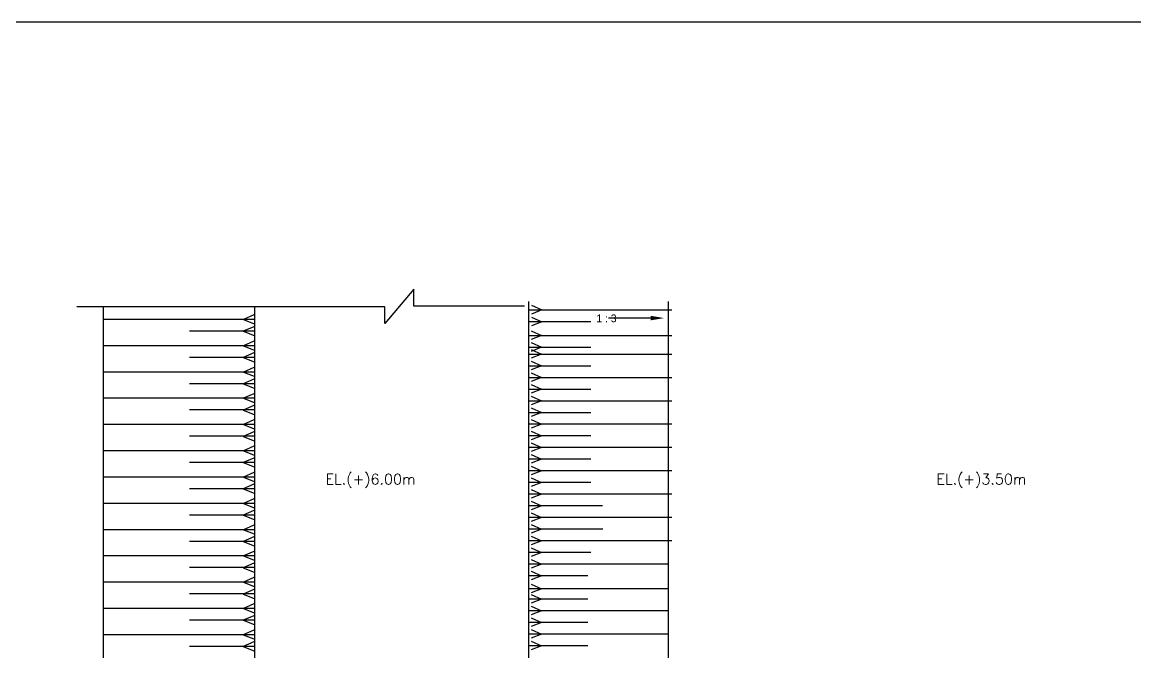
# Model space of a CAD drawing. Extents: x -426260 to 2055400, y -4304674 to -305611.
# Drawn here: x 21569 to 45911, y -1898800 to -1885034 of the extents above; entities that cross this region are included whole.
import ezdxf

# ---------------------------------------------------------------- set-up
doc = ezdxf.new("R2010")
doc.units = 0
doc.header["$LTSCALE"] = 300
doc.header["$MEASUREMENT"] = 0
for name, color, linetype in [('LINE', 7, 'CONTINUOUS'), ('SLOPEEARTH', 3, 'CONTINUOUS'), ('TEXT', 10, 'CONTINUOUS')]:
    doc.layers.add(name, color=color, linetype=linetype)
doc.styles.add('BIG', font='ROMANT.SHX')

msp = doc.modelspace()

# ---------------------------------------------------------------- linework, layer by layer
at = {"layer": 'LINE'}
for p, q in [((32648.4, -1891140.1), (32648.4, -1903870.4)), ((35711.9, -1902052.6), (35711.9, -1891140.1)), ((23338.4, -1891255.1), (23338.4, -1902108.4)), ((26654.4, -1891255.1), (26654.4, -1909566.5))]:
    msp.add_line(p, q, dxfattribs=at)
at = {"layer": 'LINE', "color": 3}
for p, q in [((32648.4, -1891323.9), (35781.9, -1891323.9)), ((26643.7, -1891534), (23338.4, -1891534)), ((32648.4, -1891578.9), (34012.5, -1891578.9)), ((26643.7, -1891789), (25226.2, -1891789)), ((32648.4, -1891883.2), (35781.9, -1891883.2)), ((26643.7, -1892108.6), (23338.4, -1892108.6)), ((26643.7, -1892363.6), (25226.2, -1892363.6)), ((32648.4, -1892138.2), (34012.5, -1892138.2)), ((32648.4, -1892289.2), (35781.9, -1892289.2)), ((32648.4, -1892544.2), (34012.5, -1892544.2)), ((26643.7, -1892683.2), (23338.4, -1892683.2)), ((32648.4, -1892799.2), (35781.9, -1892799.2)), ((26643.7, -1892938.2), (25226.2, -1892938.2)), ((32648.4, -1893054.2), (34012.5, -1893054.2)), ((26643.7, -1893257.8), (23338.4, -1893257.8)), ((32648.4, -1893309.2), (35781.9, -1893309.2)), ((26643.7, -1893512.8), (25226.2, -1893512.8)), ((32648.4, -1893564.2), (34012.5, -1893564.2)), ((26643.7, -1893832.4), (23338.4, -1893832.4)), ((32648.4, -1893819.2), (35781.9, -1893819.2)), ((32648.4, -1894074.2), (34012.5, -1894074.2)), ((26643.7, -1894087.4), (25226.2, -1894087.4)), ((26643.7, -1894407), (23338.4, -1894407)), ((32648.4, -1894329.2), (35781.9, -1894329.2)), ((26643.7, -1894662), (25226.2, -1894662)), ((32648.4, -1894584.2), (34012.5, -1894584.2)), ((26643.7, -1894981.6), (23338.4, -1894981.6)), ((32648.4, -1894839.2), (35781.9, -1894839.2)), ((26643.7, -1895236.6), (25226.2, -1895236.6)), ((32648.4, -1895094.2), (34012.5, -1895094.2)), ((32648.4, -1895349.2), (35781.9, -1895349.2)), ((26643.7, -1895556.2), (23338.4, -1895556.2)), ((32648.4, -1895604.2), (34265.2, -1895604.2)), ((26643.7, -1895811.2), (25226.2, -1895811.2)), ((32648.4, -1895859.2), (35781.9, -1895859.2)), ((26643.7, -1896130.9), (23338.4, -1896130.9)), ((32648.4, -1896114.2), (34273.7, -1896114.2)), ((26643.7, -1896385.9), (25226.2, -1896385.9)), ((32648.4, -1896369.2), (35781.9, -1896369.2)), ((26643.7, -1896705.5), (23338.4, -1896705.5)), ((32648.4, -1896624.2), (34012.5, -1896624.2)), ((26643.7, -1896960.5), (25226.2, -1896960.5)), ((32648.4, -1896879.2), (35711.9, -1896879.2)), ((32648.4, -1897134.2), (33942.5, -1897134.2)), ((26643.7, -1897280.1), (23338.4, -1897280.1)), ((32648.4, -1897419), (35711.9, -1897419)), ((26643.7, -1897535.1), (25226.2, -1897535.1)), ((32648.4, -1897644.2), (33942.5, -1897644.2)), ((26643.7, -1897854.7), (23338.4, -1897854.7)), ((32648.4, -1897899.2), (35093.6, -1897899.2)), ((35093.6, -1897899.2), (35711.9, -1897899.2)), ((26643.7, -1898109.7), (25226.2, -1898109.7)), ((32648.4, -1898154.2), (33942.5, -1898154.2)), ((26643.7, -1898429.3), (23338.4, -1898429.3)), ((32648.4, -1898409.2), (35131.8, -1898409.2)), ((35131.8, -1898409.2), (35711.9, -1898409.2)), ((26643.7, -1898684.3), (25226.2, -1898684.3)), ((32648.4, -1898664.2), (33942.5, -1898664.2))]:
    msp.add_line(p, q, dxfattribs=at)
at = {"layer": 'LINE', "color": 5}
msp.add_line((35317, -1891503.2), (34396.7, -1891503.2), dxfattribs=at)
at = {"layer": 'LINE'}
msp.add_lwpolyline([(-8782.4, -1938579.3), (66938.8, -1938579.3), (66938.8, -1885033.6), (-8782.4, -1885033.6)], close=True, dxfattribs=at)
msp.add_lwpolyline([(32555.7, -1891240.1), (30134.3, -1891240.1), (30134.3, -1890873.1), (29501.3, -1891619.1), (29501.3, -1891255.1), (22760, -1891255.1)], dxfattribs=at)
at = {"layer": 'LINE', "color": 5}
msp.add_solid([(35317, -1891453.6), (35317, -1891552.8), (35614.5, -1891503.2)], dxfattribs=at)
at = {"layer": 'SLOPEEARTH'}
for p, q in [((32711, -1891222.9), (32939.5, -1891323.9)), ((32939.5, -1891323.9), (32711, -1891415.3)), ((26637.1, -1891432.9), (26408.6, -1891534)), ((26408.6, -1891534), (26642.9, -1891627.6)), ((32711, -1891480.7), (32939.5, -1891581.7)), ((32939.5, -1891581.7), (32711, -1891673.1)), ((26634.5, -1891690.7), (26406, -1891791.8)), ((26406, -1891791.8), (26642.9, -1891886.5)), ((32931.5, -1891883.2), (32702.3, -1891974.8)), ((32703.1, -1891782.1), (32931.5, -1891883.2)), ((26637.1, -1892007.5), (26408.6, -1892108.6)), ((26408.6, -1892108.6), (26642.9, -1892202.2)), ((32701, -1892039.9), (32929.4, -1892141)), ((26634.5, -1892265.3), (26406, -1892366.4)), ((26406, -1892366.4), (26642.9, -1892461.1)), ((32701, -1892190.9), (32929.4, -1892292)), ((32929.4, -1892141), (32702.3, -1892231.8)), ((32929.4, -1892292), (32702.3, -1892382.8)), ((26637.1, -1892582.1), (26408.6, -1892683.2)), ((32701, -1892445.9), (32929.4, -1892547)), ((32929.4, -1892547), (32702.3, -1892637.8)), ((26634.5, -1892839.9), (26406, -1892941)), ((26408.6, -1892683.2), (26642.9, -1892776.8)), ((32701, -1892700.9), (32929.4, -1892802)), ((32929.4, -1892802), (32702.3, -1892892.8)), ((26406, -1892941), (26642.9, -1893035.7)), ((32701, -1892955.9), (32929.4, -1893057)), ((32929.4, -1893057), (32702.3, -1893147.8)), ((26637.1, -1893156.7), (26408.6, -1893257.8)), ((26408.6, -1893257.8), (26642.9, -1893351.5)), ((32701, -1893210.9), (32929.4, -1893312)), ((32929.4, -1893312), (32702.3, -1893402.8)), ((26634.5, -1893414.5), (26406, -1893515.6)), ((26406, -1893515.6), (26642.9, -1893610.3)), ((32701, -1893465.9), (32929.4, -1893567)), ((32929.4, -1893567), (32702.3, -1893657.8)), ((26637.1, -1893731.3), (26408.6, -1893832.4)), ((26408.6, -1893832.4), (26642.9, -1893926.1)), ((32701, -1893720.9), (32929.4, -1893822)), ((32701, -1893720.9), (32929.4, -1893822)), ((32929.4, -1893822), (32702.3, -1893912.8)), ((26634.5, -1893989.2), (26406, -1894090.2)), ((32701, -1893975.9), (32929.4, -1894077)), ((32929.4, -1894077), (32702.3, -1894167.8)), ((26406, -1894090.2), (26642.9, -1894184.9)), ((26637.1, -1894306), (26408.6, -1894407)), ((32701, -1894230.9), (32929.4, -1894332)), ((26634.5, -1894563.8), (26406, -1894664.8)), ((26408.6, -1894407), (26642.9, -1894500.7)), ((32701, -1894485.9), (32929.4, -1894587)), ((32929.4, -1894332), (32702.3, -1894422.8)), ((26406, -1894664.8), (26642.9, -1894759.5)), ((32701, -1894740.9), (32929.4, -1894842)), ((32929.4, -1894587), (32702.3, -1894677.8)), ((26637.1, -1894880.6), (26408.6, -1894981.6)), ((26408.6, -1894981.6), (26642.9, -1895075.3)), ((32701, -1894995.9), (32929.4, -1895097)), ((32929.4, -1894842), (32702.3, -1894932.8)), ((26634.5, -1895138.4), (26406, -1895239.4)), ((26406, -1895239.4), (26642.9, -1895334.1)), ((32701, -1895250.9), (32929.4, -1895352)), ((32929.4, -1895097), (32702.3, -1895187.8)), ((26637.1, -1895455.2), (26408.6, -1895556.2)), ((32701, -1895505.9), (32929.4, -1895607)), ((32929.4, -1895352), (32702.3, -1895442.8)), ((26634.5, -1895713), (26406, -1895814)), ((26408.6, -1895556.2), (26642.9, -1895649.9)), ((32701, -1895760.9), (32929.4, -1895862)), ((32929.4, -1895607), (32702.3, -1895697.8)), ((26406, -1895814), (26642.9, -1895908.7)), ((32701, -1896015.9), (32929.4, -1896117)), ((32929.4, -1895862), (32702.3, -1895952.8)), ((26637.1, -1896029.8), (26408.6, -1896130.9)), ((26408.6, -1896130.9), (26642.9, -1896224.5)), ((32929.4, -1896117), (32702.3, -1896207.8)), ((26634.5, -1896287.6), (26406, -1896388.7)), ((26406, -1896388.7), (26642.9, -1896483.3)), ((32701, -1896270.9), (32929.4, -1896372)), ((32929.4, -1896372), (32702.3, -1896462.8)), ((26637.1, -1896604.4), (26408.6, -1896705.5)), ((26408.6, -1896705.5), (26642.9, -1896799.1)), ((32701, -1896525.9), (32929.4, -1896627)), ((32929.4, -1896627), (32702.3, -1896717.8)), ((26634.5, -1896862.2), (26406, -1896963.3)), ((26406, -1896963.3), (26642.9, -1897058)), ((32701, -1896780.9), (32929.4, -1896882)), ((32929.4, -1896882), (32702.3, -1896972.8)), ((26637.1, -1897179), (26408.6, -1897280.1)), ((32701, -1897035.9), (32929.4, -1897137)), ((32929.4, -1897137), (32702.3, -1897227.8)), ((26634.5, -1897436.8), (26406, -1897537.9)), ((26408.6, -1897280.1), (26642.9, -1897373.7)), ((32701, -1897320.8), (32929.4, -1897421.8)), ((32929.4, -1897421.8), (32702.3, -1897512.6)), ((26406, -1897537.9), (26642.9, -1897632.6)), ((32701, -1897545.9), (32929.4, -1897647)), ((32929.4, -1897647), (32702.3, -1897737.8)), ((26637.1, -1897753.6), (26408.6, -1897854.7)), ((26408.6, -1897854.7), (26642.9, -1897948.3)), ((32701, -1897800.9), (32929.4, -1897902)), ((32929.4, -1897902), (32702.3, -1897992.8)), ((26634.5, -1898011.4), (26406, -1898112.5)), ((26406, -1898112.5), (26642.9, -1898207.2)), ((32701, -1898055.9), (32929.4, -1898157)), ((32929.4, -1898157), (32702.3, -1898247.8)), ((26634.5, -1898328.2), (26406, -1898429.3)), ((26406, -1898429.3), (26634.5, -1898520.6)), ((32701, -1898310.9), (32929.4, -1898412)), ((32929.4, -1898412), (32702.3, -1898502.8)), ((26634.5, -1898586), (26406, -1898687.1)), ((26406, -1898687.1), (26634.5, -1898778.4)), ((32701, -1898565.9), (32929.4, -1898667)), ((32929.4, -1898667), (32702.3, -1898757.8))]:
    msp.add_line(p, q, dxfattribs=at)

# ---------------------------------------------------------------- texts
at = {"layer": 'LINE'}
msp.add_text('1 : 3 ', height=170, dxfattribs=at).set_placement((34130.3, -1891594.1))
at = {"layer": 'TEXT', "style": 'BIG'}
for s, p in [('EL.(+)6.00m', (28205.8, -1895139.5)), ('EL.(+)3.50m', (41572.7, -1895139.5))]:
    msp.add_text(s, height=229.5, dxfattribs=at).set_placement(p)

doc.saveas('drawing.dxf')
